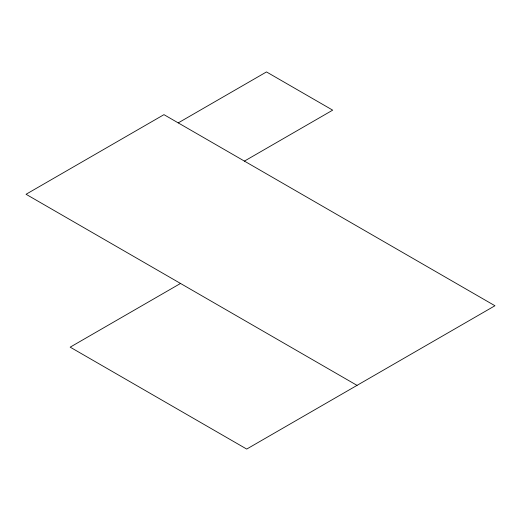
<?xml version="1.0" encoding="UTF-8"?>
<svg xmlns="http://www.w3.org/2000/svg" width="521" height="521" viewBox="0 0 521 521"><rect width="100%" height="100%" fill="white"/><g stroke="black" fill="none" stroke-linecap="round" stroke-linejoin="round"><path stroke-width="0.78" d="M178.228 122.891L266.491 71.931L332.685 110.152L244.421 161.106M180.513 283.457L70.179 347.155L246.707 449.069L494.95 305.749L163.959 114.653L26.05 194.274L357.041 385.371"/></g></svg>
